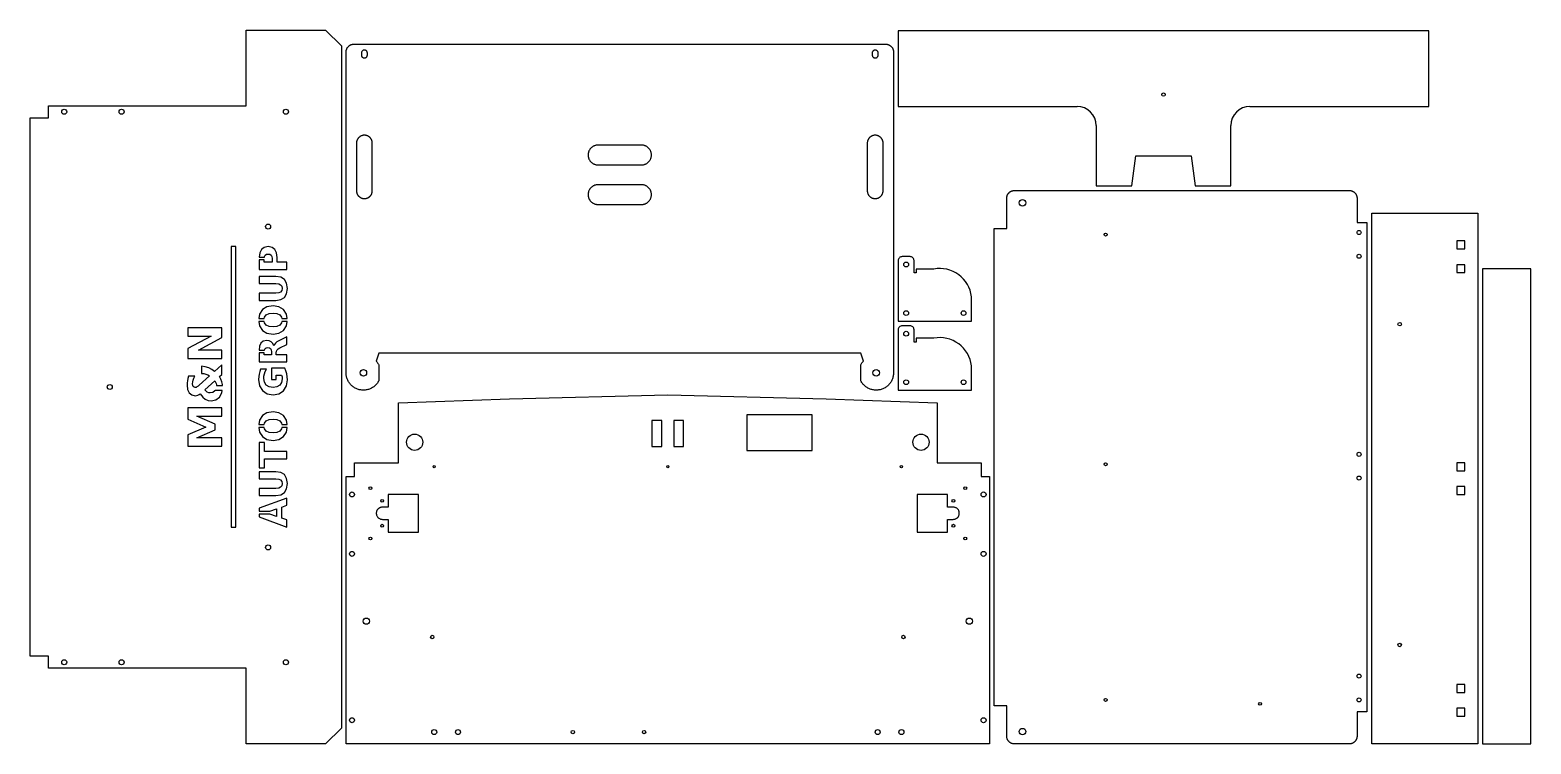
# Model space of a CAD drawing. Header units: inches. Extents: x 0.5 to 95.3, y 0.5 to 45.6.
import ezdxf

# ---------------------------------------------------------------- set-up
doc = ezdxf.new("R2010")
doc.units = ezdxf.units.IN
doc.header["$MEASUREMENT"] = 0
doc.layers.add('CUT', color=7, linetype='Continuous')

msp = doc.modelspace()

# ---------------------------------------------------------------- linework, layer by layer
at = {"layer": 'CUT'}
for p, q in [((88.823, 45.523), (55.323, 45.523)), ((55.323, 45.523), (55.323, 40.74)), ((88.823, 40.74), (88.823, 45.523)), ((55.323, 40.74), (66.616, 40.74)), ((77.53, 40.74), (88.823, 40.74)), ((67.823, 39.533), (67.823, 35.74)), ((76.323, 35.74), (76.323, 39.533)), ((70.073, 35.74), (70.323, 37.615)), ((70.323, 37.615), (73.823, 37.615)), ((73.823, 37.615), (74.073, 35.74)), ((67.823, 35.74), (70.073, 35.74)), ((74.073, 35.74), (76.323, 35.74))]:
    msp.add_line(p, q, dxfattribs=at)
for points in [[(0.5, 6.033), (0.5, 40.033), (1.658, 40.033), (1.658, 40.783), (14.158, 40.783), (14.158, 45.566), (19.158, 45.566), (20.158, 44.566), (20.158, 1.5), (19.158, 0.5), (14.158, 0.5), (14.158, 5.283), (1.658, 5.283), (1.658, 6.033)], [(21.557, 22.833), (21.503, 22.834), (21.449, 22.837), (21.396, 22.844), (21.343, 22.853), (21.29, 22.864), (21.238, 22.878), (21.187, 22.895), (21.137, 22.914), (21.087, 22.936), (21.039, 22.96), (20.992, 22.986), (20.947, 23.015), (20.902, 23.046), (20.86, 23.079), (20.819, 23.114), (20.78, 23.151), (20.743, 23.19), (20.707, 23.231), (20.674, 23.273), (20.643, 23.317), (20.614, 23.363), (20.588, 23.409), (20.563, 23.457), (20.542, 23.507), (20.522, 23.557), (20.505, 23.608), (20.491, 23.66), (20.479, 23.712), (20.47, 23.765), (20.463, 23.819), (20.459, 23.873), (20.458, 23.926), (20.458, 44.176), (20.458, 44.201), (20.46, 44.225), (20.463, 44.25), (20.467, 44.274), (20.473, 44.298), (20.479, 44.322), (20.487, 44.345), (20.496, 44.368), (20.506, 44.39), (20.517, 44.412), (20.529, 44.433), (20.542, 44.454), (20.556, 44.474), (20.571, 44.494), (20.587, 44.512), (20.604, 44.53), (20.622, 44.547), (20.641, 44.563), (20.66, 44.578), (20.68, 44.592), (20.701, 44.605), (20.722, 44.617), (20.744, 44.628), (20.766, 44.638), (20.789, 44.647), (20.813, 44.655), (20.836, 44.661), (20.86, 44.667), (20.884, 44.671), (20.909, 44.674), (20.933, 44.676), (20.958, 44.676), (54.523, 44.676), (54.548, 44.676), (54.572, 44.674), (54.597, 44.671), (54.621, 44.667), (54.645, 44.661), (54.668, 44.655), (54.692, 44.647), (54.715, 44.638), (54.737, 44.628), (54.759, 44.617), (54.78, 44.605), (54.801, 44.592), (54.821, 44.578), (54.84, 44.563), (54.859, 44.547), (54.877, 44.53), (54.894, 44.512), (54.91, 44.494), (54.925, 44.474), (54.939, 44.454), (54.952, 44.433), (54.964, 44.412), (54.975, 44.39), (54.985, 44.368), (54.994, 44.345), (55.002, 44.322), (55.008, 44.298), (55.014, 44.274), (55.018, 44.25), (55.021, 44.225), (55.023, 44.201), (55.023, 44.176), (55.023, 23.926), (55.022, 23.873), (55.018, 23.819), (55.011, 23.765), (55.002, 23.712), (54.99, 23.66), (54.976, 23.608), (54.959, 23.557), (54.939, 23.507), (54.918, 23.457), (54.893, 23.409), (54.867, 23.363), (54.838, 23.317), (54.807, 23.273), (54.774, 23.231), (54.738, 23.19), (54.701, 23.151), (54.662, 23.114), (54.621, 23.079), (54.579, 23.046), (54.534, 23.015), (54.489, 22.986), (54.442, 22.96), (54.394, 22.936), (54.344, 22.914), (54.294, 22.895), (54.243, 22.878), (54.191, 22.864), (54.138, 22.853), (54.085, 22.844), (54.032, 22.837), (53.978, 22.834), (53.924, 22.833), (53.87, 22.834), (53.817, 22.838), (53.763, 22.845), (53.71, 22.855), (53.658, 22.867), (53.606, 22.882), (53.555, 22.899), (53.505, 22.918), (53.456, 22.941), (53.408, 22.965), (53.361, 22.992), (53.316, 23.021), (53.272, 23.052), (53.23, 23.086), (53.189, 23.121), (53.151, 23.159), (53.114, 23.198), (53.079, 23.239), (53.046, 23.282), (53.015, 23.326), (52.987, 23.372), (52.961, 23.419), (52.961, 24.434), (52.984, 24.476), (53.008, 24.516), (53.034, 24.555), (53.062, 24.593), (53.092, 24.63), (53.123, 24.665), (52.961, 25.176), (22.52, 25.176), (22.358, 24.665), (22.389, 24.63), (22.419, 24.593), (22.447, 24.555), (22.473, 24.516), (22.497, 24.476), (22.52, 24.434), (22.52, 23.419), (22.494, 23.372), (22.466, 23.326), (22.435, 23.282), (22.402, 23.239), (22.367, 23.198), (22.33, 23.159), (22.292, 23.121), (22.251, 23.086), (22.209, 23.052), (22.165, 23.021), (22.12, 22.992), (22.073, 22.965), (22.025, 22.941), (21.976, 22.918), (21.926, 22.899), (21.875, 22.882), (21.823, 22.867), (21.771, 22.855), (21.718, 22.845), (21.664, 22.838), (21.611, 22.834)], [(21.708, 43.826), (21.723, 43.837), (21.738, 43.848), (21.751, 43.861), (21.763, 43.876), (21.774, 43.891), (21.783, 43.907), (21.79, 43.925), (21.796, 43.943), (21.799, 43.961), (21.801, 43.98), (21.802, 44.114), (21.801, 44.132), (21.799, 44.141), (21.798, 44.15), (21.793, 44.168), (21.787, 44.186), (21.779, 44.202), (21.77, 44.218), (21.759, 44.233), (21.747, 44.246), (21.733, 44.259), (21.718, 44.27), (21.702, 44.279), (21.686, 44.287), (21.668, 44.293), (21.651, 44.298), (21.632, 44.3), (21.614, 44.301), (21.596, 44.3), (21.577, 44.298), (21.559, 44.293), (21.542, 44.287), (21.526, 44.279), (21.51, 44.27), (21.488, 44.253), (21.475, 44.24), (21.458, 44.218), (21.449, 44.202), (21.437, 44.177), (21.432, 44.159), (21.428, 44.141), (21.427, 44.114), (21.427, 43.98), (21.43, 43.952), (21.435, 43.934), (21.441, 43.916), (21.449, 43.899), (21.459, 43.883), (21.477, 43.861), (21.49, 43.848), (21.512, 43.831), (21.528, 43.822), (21.546, 43.814), (21.563, 43.808), (21.581, 43.804), (21.6, 43.802), (21.628, 43.802), (21.647, 43.804), (21.665, 43.808), (21.691, 43.818)], [(53.728, 44.24), (53.711, 44.218), (53.702, 44.202), (53.694, 44.186), (53.685, 44.159), (53.682, 44.141), (53.68, 44.123), (53.68, 43.989), (53.68, 43.97), (53.683, 43.952), (53.688, 43.934), (53.694, 43.916), (53.702, 43.899), (53.712, 43.883), (53.723, 43.868), (53.736, 43.855), (53.75, 43.842), (53.765, 43.831), (53.781, 43.822), (53.798, 43.814), (53.816, 43.808), (53.834, 43.804), (53.853, 43.802), (53.872, 43.802), (53.89, 43.803), (53.909, 43.806), (53.927, 43.811), (53.944, 43.818), (53.961, 43.826), (53.984, 43.842), (53.998, 43.855), (54.011, 43.868), (54.022, 43.883), (54.032, 43.899), (54.04, 43.916), (54.049, 43.943), (54.052, 43.961), (54.054, 43.989), (54.054, 44.114), (54.054, 44.132), (54.051, 44.15), (54.046, 44.168), (54.04, 44.186), (54.028, 44.21), (54.018, 44.226), (54.006, 44.24), (53.993, 44.253), (53.971, 44.27), (53.955, 44.279), (53.93, 44.29), (53.913, 44.296), (53.885, 44.3), (53.858, 44.301), (53.839, 44.299), (53.821, 44.296), (53.795, 44.287), (53.779, 44.279), (53.763, 44.27), (53.741, 44.253)], [(21.115, 35.401), (21.116, 35.377), (21.12, 35.352), (21.124, 35.327), (21.129, 35.303), (21.136, 35.279), (21.144, 35.255), (21.153, 35.232), (21.164, 35.209), (21.175, 35.187), (21.187, 35.166), (21.201, 35.145), (21.215, 35.124), (21.231, 35.105), (21.247, 35.086), (21.265, 35.069), (21.283, 35.051), (21.302, 35.035), (21.322, 35.02), (21.343, 35.006), (21.364, 34.993), (21.386, 34.981), (21.408, 34.971), (21.431, 34.961), (21.455, 34.952), (21.479, 34.945), (21.503, 34.939), (21.527, 34.934), (21.552, 34.93), (21.577, 34.928), (21.602, 34.927), (21.626, 34.927), (21.651, 34.928), (21.676, 34.93), (21.701, 34.934), (21.725, 34.939), (21.749, 34.945), (21.773, 34.952), (21.797, 34.961), (21.82, 34.971), (21.842, 34.981), (21.864, 34.993), (21.885, 35.006), (21.906, 35.02), (21.926, 35.035), (21.945, 35.051), (21.963, 35.069), (21.98, 35.086), (21.997, 35.105), (22.013, 35.124), (22.027, 35.145), (22.041, 35.166), (22.053, 35.187), (22.064, 35.209), (22.075, 35.232), (22.084, 35.255), (22.092, 35.279), (22.099, 35.303), (22.104, 35.327), (22.108, 35.352), (22.111, 35.377), (22.113, 35.401), (22.114, 35.426), (22.114, 38.426), (22.113, 38.451), (22.112, 38.475), (22.109, 38.5), (22.104, 38.524), (22.099, 38.548), (22.092, 38.572), (22.085, 38.595), (22.076, 38.618), (22.066, 38.64), (22.055, 38.662), (22.043, 38.683), (22.03, 38.704), (22.016, 38.724), (22.001, 38.744), (21.984, 38.762), (21.968, 38.78), (21.95, 38.797), (21.931, 38.813), (21.912, 38.828), (21.892, 38.842), (21.871, 38.855), (21.85, 38.867), (21.828, 38.878), (21.805, 38.888), (21.782, 38.897), (21.759, 38.905), (21.736, 38.911), (21.712, 38.917), (21.687, 38.921), (21.663, 38.924), (21.639, 38.926), (21.614, 38.926), (21.589, 38.926), (21.565, 38.924), (21.541, 38.921), (21.516, 38.917), (21.492, 38.911), (21.469, 38.905), (21.446, 38.897), (21.423, 38.888), (21.4, 38.878), (21.378, 38.867), (21.357, 38.855), (21.336, 38.842), (21.316, 38.828), (21.297, 38.813), (21.278, 38.797), (21.26, 38.78), (21.244, 38.762), (21.228, 38.744), (21.212, 38.724), (21.198, 38.704), (21.185, 38.683), (21.173, 38.662), (21.162, 38.64), (21.152, 38.618), (21.143, 38.595), (21.136, 38.572), (21.129, 38.548), (21.124, 38.524), (21.119, 38.5), (21.116, 38.475), (21.115, 38.451), (21.114, 38.426), (21.114, 35.426)], [(53.368, 35.401), (53.369, 35.377), (53.373, 35.352), (53.377, 35.327), (53.382, 35.303), (53.389, 35.279), (53.397, 35.255), (53.406, 35.232), (53.417, 35.209), (53.428, 35.187), (53.44, 35.166), (53.454, 35.145), (53.468, 35.124), (53.484, 35.105), (53.5, 35.086), (53.518, 35.069), (53.536, 35.051), (53.555, 35.035), (53.575, 35.02), (53.596, 35.006), (53.617, 34.993), (53.639, 34.981), (53.661, 34.971), (53.684, 34.961), (53.708, 34.952), (53.732, 34.945), (53.756, 34.939), (53.78, 34.934), (53.805, 34.93), (53.83, 34.928), (53.855, 34.927), (53.879, 34.927), (53.904, 34.928), (53.929, 34.93), (53.954, 34.934), (53.978, 34.939), (54.002, 34.945), (54.026, 34.952), (54.05, 34.961), (54.073, 34.971), (54.095, 34.981), (54.117, 34.993), (54.138, 35.006), (54.159, 35.02), (54.179, 35.035), (54.198, 35.051), (54.216, 35.069), (54.234, 35.086), (54.25, 35.105), (54.266, 35.124), (54.28, 35.145), (54.294, 35.166), (54.306, 35.187), (54.317, 35.209), (54.328, 35.232), (54.337, 35.255), (54.345, 35.279), (54.352, 35.303), (54.357, 35.327), (54.361, 35.352), (54.365, 35.377), (54.366, 35.401), (54.367, 35.426), (54.367, 38.426), (54.366, 38.451), (54.365, 38.475), (54.362, 38.5), (54.357, 38.524), (54.352, 38.548), (54.345, 38.572), (54.338, 38.595), (54.329, 38.618), (54.319, 38.64), (54.308, 38.662), (54.296, 38.683), (54.283, 38.704), (54.269, 38.724), (54.254, 38.744), (54.237, 38.762), (54.221, 38.78), (54.203, 38.797), (54.184, 38.813), (54.165, 38.828), (54.145, 38.842), (54.124, 38.855), (54.103, 38.867), (54.081, 38.878), (54.058, 38.888), (54.035, 38.897), (54.012, 38.905), (53.988, 38.911), (53.965, 38.917), (53.94, 38.921), (53.916, 38.924), (53.892, 38.926), (53.867, 38.926), (53.842, 38.926), (53.818, 38.924), (53.794, 38.921), (53.769, 38.917), (53.746, 38.911), (53.722, 38.905), (53.699, 38.897), (53.676, 38.888), (53.653, 38.878), (53.631, 38.867), (53.61, 38.855), (53.589, 38.842), (53.569, 38.828), (53.55, 38.813), (53.531, 38.797), (53.513, 38.78), (53.497, 38.762), (53.48, 38.744), (53.465, 38.724), (53.451, 38.704), (53.438, 38.683), (53.426, 38.662), (53.415, 38.64), (53.405, 38.618), (53.396, 38.595), (53.389, 38.572), (53.382, 38.548), (53.377, 38.524), (53.372, 38.5), (53.369, 38.475), (53.368, 38.451), (53.367, 38.426), (53.367, 35.426)], [(39.725, 37.537), (39.731, 37.568), (39.736, 37.599), (39.739, 37.63), (39.74, 37.661), (39.74, 37.692), (39.739, 37.723), (39.736, 37.754), (39.731, 37.785), (39.725, 37.816), (39.717, 37.846), (39.708, 37.876), (39.697, 37.905), (39.685, 37.934), (39.672, 37.962), (39.657, 37.989), (39.641, 38.016), (39.623, 38.041), (39.604, 38.066), (39.584, 38.09), (39.563, 38.113), (39.541, 38.135), (39.517, 38.155), (39.493, 38.175), (39.468, 38.193), (39.441, 38.21), (39.414, 38.225), (39.387, 38.239), (39.358, 38.252), (39.329, 38.264), (39.3, 38.274), (39.27, 38.282), (39.239, 38.289), (39.209, 38.294), (39.178, 38.298), (39.147, 38.301), (39.116, 38.301), (36.366, 38.301), (36.334, 38.301), (36.303, 38.298), (36.272, 38.294), (36.242, 38.289), (36.211, 38.282), (36.181, 38.274), (36.152, 38.264), (36.123, 38.252), (36.094, 38.239), (36.067, 38.225), (36.04, 38.21), (36.013, 38.193), (35.988, 38.175), (35.964, 38.155), (35.94, 38.135), (35.918, 38.113), (35.897, 38.09), (35.877, 38.066), (35.858, 38.041), (35.84, 38.016), (35.824, 37.989), (35.809, 37.962), (35.796, 37.934), (35.784, 37.905), (35.773, 37.876), (35.764, 37.846), (35.756, 37.816), (35.75, 37.785), (35.745, 37.754), (35.742, 37.723), (35.741, 37.692), (35.741, 37.661), (35.742, 37.63), (35.745, 37.599), (35.75, 37.568), (35.756, 37.537), (35.764, 37.507), (35.773, 37.477), (35.784, 37.448), (35.796, 37.419), (35.809, 37.391), (35.824, 37.364), (35.84, 37.337), (35.858, 37.312), (35.877, 37.287), (35.897, 37.263), (35.918, 37.24), (35.94, 37.218), (35.964, 37.198), (35.988, 37.178), (36.013, 37.16), (36.04, 37.143), (36.067, 37.127), (36.094, 37.113), (36.123, 37.1), (36.152, 37.089), (36.181, 37.079), (36.211, 37.071), (36.242, 37.064), (36.272, 37.058), (36.303, 37.055), (36.334, 37.052), (36.366, 37.051), (39.116, 37.051), (39.147, 37.052), (39.178, 37.055), (39.209, 37.058), (39.239, 37.064), (39.27, 37.071), (39.3, 37.079), (39.329, 37.089), (39.358, 37.1), (39.387, 37.113), (39.414, 37.127), (39.441, 37.143), (39.468, 37.16), (39.493, 37.178), (39.517, 37.198), (39.541, 37.218), (39.563, 37.24), (39.584, 37.263), (39.604, 37.287), (39.623, 37.312), (39.641, 37.337), (39.657, 37.364), (39.672, 37.391), (39.685, 37.419), (39.697, 37.448), (39.708, 37.477), (39.717, 37.507)], [(35.75, 35.285), (35.745, 35.254), (35.742, 35.223), (35.741, 35.192), (35.741, 35.161), (35.742, 35.13), (35.745, 35.099), (35.75, 35.068), (35.756, 35.037), (35.764, 35.007), (35.773, 34.977), (35.784, 34.948), (35.796, 34.919), (35.809, 34.891), (35.824, 34.864), (35.84, 34.837), (35.858, 34.812), (35.877, 34.787), (35.897, 34.763), (35.918, 34.74), (35.94, 34.718), (35.964, 34.698), (35.988, 34.678), (36.013, 34.66), (36.04, 34.643), (36.067, 34.627), (36.094, 34.613), (36.123, 34.6), (36.152, 34.589), (36.181, 34.579), (36.211, 34.571), (36.242, 34.564), (36.272, 34.558), (36.303, 34.555), (36.334, 34.552), (36.366, 34.551), (39.116, 34.551), (39.147, 34.552), (39.178, 34.555), (39.209, 34.558), (39.239, 34.564), (39.27, 34.571), (39.3, 34.579), (39.329, 34.589), (39.358, 34.6), (39.387, 34.613), (39.414, 34.627), (39.441, 34.643), (39.468, 34.66), (39.493, 34.678), (39.517, 34.698), (39.541, 34.718), (39.563, 34.74), (39.584, 34.763), (39.604, 34.787), (39.623, 34.812), (39.641, 34.837), (39.657, 34.864), (39.672, 34.891), (39.685, 34.919), (39.697, 34.948), (39.708, 34.977), (39.717, 35.007), (39.725, 35.037), (39.731, 35.068), (39.736, 35.099), (39.739, 35.13), (39.74, 35.161), (39.74, 35.192), (39.739, 35.223), (39.736, 35.254), (39.731, 35.285), (39.725, 35.316), (39.717, 35.346), (39.708, 35.376), (39.697, 35.405), (39.685, 35.434), (39.672, 35.462), (39.657, 35.489), (39.641, 35.516), (39.623, 35.541), (39.604, 35.566), (39.584, 35.59), (39.563, 35.613), (39.541, 35.635), (39.517, 35.655), (39.493, 35.675), (39.468, 35.693), (39.441, 35.71), (39.414, 35.725), (39.387, 35.739), (39.358, 35.752), (39.329, 35.764), (39.3, 35.774), (39.27, 35.782), (39.239, 35.789), (39.209, 35.794), (39.178, 35.798), (39.147, 35.801), (39.116, 35.801), (36.366, 35.801), (36.334, 35.801), (36.303, 35.798), (36.272, 35.794), (36.242, 35.789), (36.211, 35.782), (36.181, 35.774), (36.152, 35.764), (36.123, 35.752), (36.094, 35.739), (36.067, 35.725), (36.04, 35.71), (36.013, 35.693), (35.988, 35.675), (35.964, 35.655), (35.94, 35.635), (35.918, 35.613), (35.897, 35.59), (35.877, 35.566), (35.858, 35.541), (35.84, 35.516), (35.824, 35.489), (35.809, 35.462), (35.796, 35.434), (35.784, 35.405), (35.773, 35.376), (35.764, 35.346), (35.756, 35.316)], [(61.389, 2.908), (61.389, 33.033), (62.171, 33.033), (62.171, 34.941), (62.172, 34.965), (62.174, 34.989), (62.177, 35.014), (62.181, 35.038), (62.186, 35.062), (62.193, 35.086), (62.201, 35.109), (62.209, 35.132), (62.219, 35.154), (62.23, 35.176), (62.243, 35.197), (62.256, 35.218), (62.27, 35.238), (62.285, 35.258), (62.301, 35.276), (62.318, 35.294), (62.336, 35.311), (62.354, 35.327), (62.374, 35.342), (62.394, 35.356), (62.414, 35.369), (62.436, 35.381), (62.458, 35.392), (62.48, 35.402), (62.503, 35.411), (62.526, 35.419), (62.55, 35.425), (62.574, 35.431), (62.598, 35.435), (62.622, 35.438), (62.647, 35.44), (62.671, 35.441), (83.796, 35.441), (83.821, 35.44), (83.846, 35.438), (83.87, 35.435), (83.894, 35.431), (83.918, 35.425), (83.942, 35.419), (83.965, 35.411), (83.988, 35.402), (84.01, 35.392), (84.032, 35.381), (84.053, 35.369), (84.074, 35.356), (84.094, 35.342), (84.114, 35.327), (84.132, 35.311), (84.15, 35.294), (84.167, 35.276), (84.183, 35.258), (84.198, 35.238), (84.212, 35.218), (84.225, 35.197), (84.237, 35.176), (84.248, 35.154), (84.258, 35.132), (84.267, 35.109), (84.275, 35.086), (84.281, 35.062), (84.287, 35.038), (84.291, 35.014), (84.294, 34.989), (84.296, 34.965), (84.296, 34.941), (84.296, 33.408), (84.921, 33.408), (84.921, 2.533), (84.296, 2.533), (84.296, 1), (84.296, 0.976), (84.294, 0.951), (84.291, 0.927), (84.287, 0.903), (84.281, 0.879), (84.275, 0.855), (84.267, 0.832), (84.258, 0.809), (84.248, 0.786), (84.237, 0.764), (84.225, 0.743), (84.212, 0.722), (84.198, 0.702), (84.183, 0.683), (84.167, 0.664), (84.15, 0.646), (84.132, 0.629), (84.114, 0.614), (84.094, 0.598), (84.074, 0.584), (84.053, 0.571), (84.032, 0.559), (84.01, 0.548), (83.988, 0.538), (83.965, 0.529), (83.942, 0.521), (83.918, 0.515), (83.894, 0.51), (83.87, 0.505), (83.846, 0.502), (83.821, 0.501), (83.796, 0.5), (62.671, 0.5), (62.647, 0.501), (62.622, 0.502), (62.598, 0.505), (62.574, 0.51), (62.55, 0.515), (62.526, 0.521), (62.503, 0.529), (62.48, 0.538), (62.458, 0.548), (62.436, 0.559), (62.414, 0.571), (62.394, 0.584), (62.374, 0.598), (62.354, 0.614), (62.336, 0.629), (62.318, 0.646), (62.301, 0.664), (62.285, 0.683), (62.27, 0.702), (62.256, 0.722), (62.243, 0.743), (62.23, 0.764), (62.219, 0.786), (62.209, 0.809), (62.201, 0.832), (62.193, 0.855), (62.186, 0.879), (62.181, 0.903), (62.177, 0.927), (62.174, 0.951), (62.172, 0.976), (62.171, 1), (62.171, 2.908)], [(85.221, 34), (91.912, 34), (91.912, 0.5), (85.221, 0.5)], [(90.599, 31.75), (91.099, 31.75), (91.099, 32.25), (90.599, 32.25)], [(13.5, 14.187), (13.5, 31.893), (13.2, 31.893), (13.2, 14.187)], [(15.114, 31.714), (15.003, 31.496), (14.97, 31.232), (15.304, 31.232), (15.309, 31.27), (15.356, 31.356), (15.433, 31.41), (15.537, 31.428), (15.641, 31.41), (15.718, 31.356), (15.766, 31.27), (15.781, 31.153), (15.781, 30.904), (15.293, 30.904), (15.293, 31.052), (14.966, 31.052), (14.966, 30.452), (16.716, 30.452), (16.716, 30.904), (16.109, 30.904), (16.109, 31.201), (16.072, 31.496), (15.96, 31.714), (15.78, 31.848), (15.537, 31.893), (15.294, 31.848)], [(91.099, 30.25), (91.099, 30.75), (90.599, 30.75), (90.599, 30.25)], [(92.212, 0.5), (95.277, 0.5), (95.277, 30.5), (92.212, 30.5)], [(14.966, 29.56), (16.015, 29.56), (16.201, 29.542), (16.325, 29.489), (16.395, 29.396), (16.418, 29.257), (16.395, 29.119), (16.325, 29.025), (16.201, 28.972), (16.015, 28.954), (14.966, 28.954), (14.966, 28.503), (16.015, 28.503), (16.339, 28.55), (16.569, 28.689), (16.705, 28.924), (16.75, 29.257), (16.705, 29.59), (16.569, 29.825), (16.339, 29.965), (16.015, 30.011), (14.966, 30.011)], [(15.299, 27.446), (15.414, 27.583), (15.597, 27.668), (15.843, 27.696), (16.087, 27.668), (16.271, 27.583), (16.385, 27.446), (16.404, 27.352), (16.735, 27.352), (16.69, 27.638), (16.508, 27.922), (16.221, 28.102), (15.843, 28.162), (15.463, 28.102), (15.176, 27.922), (14.995, 27.638), (14.949, 27.352), (15.28, 27.352)], [(10.456, 26.774), (10.456, 26.246), (11.938, 26.246), (10.456, 25.46), (10.456, 24.838), (12.616, 24.838), (12.616, 25.366), (11.135, 25.366), (12.616, 26.152), (12.616, 26.774)], [(15.299, 27.078), (15.28, 27.172), (14.949, 27.172), (14.995, 26.886), (15.176, 26.601), (15.463, 26.421), (15.843, 26.361), (16.221, 26.421), (16.508, 26.601), (16.69, 26.886), (16.736, 27.172), (16.404, 27.172), (16.385, 27.078), (16.271, 26.942), (16.087, 26.856), (15.843, 26.828), (15.597, 26.856), (15.414, 26.942)], [(15.293, 25.065), (15.293, 25.183), (14.966, 25.183), (14.966, 24.614), (16.716, 24.614), (16.716, 25.065), (16.053, 25.065), (16.053, 25.193), (16.066, 25.292), (16.102, 25.369), (16.171, 25.435), (16.281, 25.5), (16.716, 25.713), (16.716, 26.194), (16.219, 25.949), (16.087, 25.874), (15.993, 25.8), (15.932, 25.722), (15.898, 25.634), (15.83, 25.782), (15.733, 25.887), (15.607, 25.95), (15.449, 25.971), (15.232, 25.931), (15.082, 25.81), (14.995, 25.602), (14.972, 25.363), (15.304, 25.363), (15.306, 25.377), (15.345, 25.458), (15.413, 25.504), (15.516, 25.52), (15.619, 25.504), (15.689, 25.458), (15.729, 25.377), (15.742, 25.255), (15.742, 25.065)], [(10.767, 23.232), (10.775, 23.349), (10.8, 23.469), (10.843, 23.595), (10.903, 23.727), (10.501, 23.727), (10.464, 23.575), (10.438, 23.43), (10.422, 23.29), (10.417, 23.155), (10.453, 22.881), (10.559, 22.667), (10.724, 22.529), (10.937, 22.483), (11.019, 22.49), (11.097, 22.512), (11.174, 22.549), (11.251, 22.602), (11.406, 22.4), (11.567, 22.263), (11.741, 22.186), (11.941, 22.16), (12.228, 22.219), (12.458, 22.395), (12.608, 22.667), (12.63, 22.815), (12.188, 22.815), (12.168, 22.784), (12.038, 22.692), (11.884, 22.661), (11.786, 22.673), (11.695, 22.709), (11.614, 22.768), (11.541, 22.85), (12.166, 23.416), (12.218, 23.341), (12.255, 23.26), (12.277, 23.173), (12.28, 23.135), (12.65, 23.135), (12.646, 23.194), (12.609, 23.367), (12.547, 23.531), (12.458, 23.686), (12.616, 23.829), (12.616, 24.442), (12.15, 24.018), (11.983, 24.145), (11.79, 24.241), (11.57, 24.307), (11.321, 24.343), (11.321, 23.893), (11.472, 23.878), (11.607, 23.847), (11.726, 23.798), (11.833, 23.73), (11.182, 23.138), (11.109, 23.077), (11.043, 23.033), (10.983, 23.007), (10.931, 22.998), (10.862, 23.013), (10.81, 23.059), (10.778, 23.133)], [(14.995, 23.111), (15.177, 22.803), (15.465, 22.608), (15.843, 22.543), (16.218, 22.607), (16.505, 22.798), (16.689, 23.099), (16.75, 23.491), (16.74, 23.681), (16.709, 23.866), (16.658, 24.044), (16.586, 24.216), (15.744, 24.216), (15.744, 23.513), (16.047, 23.513), (16.047, 23.789), (16.386, 23.789), (16.403, 23.738), (16.414, 23.68), (16.421, 23.617), (16.423, 23.549), (16.385, 23.32), (16.272, 23.15), (16.089, 23.044), (15.843, 23.009), (15.595, 23.046), (15.412, 23.155), (15.299, 23.332), (15.261, 23.57), (15.272, 23.716), (15.303, 23.861), (15.354, 24.006), (15.426, 24.152), (15.064, 24.152), (15.008, 24.005), (14.967, 23.85), (14.943, 23.686), (14.934, 23.516)], [(20.458, 0.5), (20.458, 17.375), (20.99, 17.375), (20.99, 18.25), (23.773, 18.25), (23.773, 22.033), (30.773, 22.283), (40.773, 22.533), (50.773, 22.283), (57.773, 22.033), (57.773, 18.25), (60.556, 18.25), (60.556, 17.375), (61.089, 17.375), (61.089, 0.5)], [(11.036, 19.834), (12.201, 20.331), (12.201, 20.685), (11.036, 21.182), (12.616, 21.182), (12.616, 21.709), (10.456, 21.709), (10.456, 21.001), (11.612, 20.506), (10.456, 20.015), (10.456, 19.306), (12.616, 19.306), (12.616, 19.834)], [(14.949, 20.657), (15.28, 20.657), (15.299, 20.75), (15.414, 20.887), (15.597, 20.973), (15.843, 21.001), (16.087, 20.973), (16.271, 20.887), (16.385, 20.75), (16.404, 20.657), (16.735, 20.657), (16.69, 20.942), (16.508, 21.227), (16.221, 21.407), (15.843, 21.466), (15.463, 21.407), (15.176, 21.227), (14.995, 20.942)], [(39.773, 19.283), (40.398, 19.283), (40.398, 20.908), (39.773, 20.908)], [(41.773, 20.908), (41.148, 20.908), (41.148, 19.283), (41.773, 19.283)], [(45.773, 21.283), (45.773, 19.033), (49.898, 19.033), (49.898, 21.283)], [(14.995, 20.191), (15.176, 19.906), (15.463, 19.726), (15.843, 19.666), (16.221, 19.726), (16.508, 19.906), (16.69, 20.191), (16.736, 20.477), (16.404, 20.477), (16.385, 20.383), (16.271, 20.246), (16.087, 20.161), (15.843, 20.133), (15.597, 20.161), (15.414, 20.246), (15.299, 20.383), (15.28, 20.477), (14.949, 20.477)], [(14.966, 17.921), (15.307, 17.921), (15.307, 18.502), (16.716, 18.502), (16.716, 18.953), (15.307, 18.953), (15.307, 19.533), (14.966, 19.533)], [(90.599, 17.75), (91.099, 17.75), (91.099, 18.25), (90.599, 18.25)], [(14.966, 17.237), (16.015, 17.237), (16.201, 17.219), (16.325, 17.166), (16.395, 17.073), (16.418, 16.934), (16.395, 16.796), (16.325, 16.702), (16.201, 16.649), (16.015, 16.631), (14.966, 16.631), (14.966, 16.18), (16.015, 16.18), (16.339, 16.227), (16.569, 16.366), (16.705, 16.601), (16.75, 16.934), (16.705, 17.267), (16.569, 17.502), (16.339, 17.642), (16.015, 17.688), (14.966, 17.688)], [(23.115, 14.679), (23.115, 13.875), (25.023, 13.875), (25.023, 16.25), (23.115, 16.25), (23.115, 15.446), (22.73, 15.446), (22.711, 15.444), (22.692, 15.442), (22.655, 15.434), (22.618, 15.423), (22.583, 15.408), (22.566, 15.4), (22.533, 15.38), (22.517, 15.368), (22.488, 15.344), (22.462, 15.316), (22.438, 15.287), (22.427, 15.271), (22.408, 15.238), (22.399, 15.22), (22.385, 15.185), (22.38, 15.166), (22.371, 15.129), (22.366, 15.091), (22.366, 15.072), (22.366, 15.034), (22.368, 15.015), (22.371, 14.996), (22.38, 14.959), (22.385, 14.94), (22.399, 14.905), (22.417, 14.871), (22.438, 14.838), (22.449, 14.823), (22.462, 14.809), (22.488, 14.781), (22.517, 14.757), (22.533, 14.745), (22.566, 14.725), (22.6, 14.709), (22.636, 14.696), (22.655, 14.691), (22.673, 14.686), (22.692, 14.683), (22.711, 14.681), (22.749, 14.679)], [(58.431, 14.679), (58.797, 14.679), (58.835, 14.681), (58.854, 14.683), (58.873, 14.686), (58.892, 14.691), (58.91, 14.696), (58.946, 14.709), (58.981, 14.725), (59.013, 14.745), (59.044, 14.768), (59.058, 14.781), (59.085, 14.809), (59.097, 14.823), (59.12, 14.854), (59.129, 14.871), (59.147, 14.905), (59.154, 14.922), (59.167, 14.959), (59.175, 14.996), (59.178, 15.015), (59.18, 15.034), (59.181, 15.072), (59.18, 15.091), (59.178, 15.11), (59.175, 15.129), (59.167, 15.166), (59.154, 15.203), (59.147, 15.22), (59.139, 15.238), (59.12, 15.271), (59.097, 15.302), (59.085, 15.316), (59.058, 15.344), (59.044, 15.357), (59.013, 15.38), (58.981, 15.4), (58.964, 15.408), (58.928, 15.423), (58.892, 15.434), (58.854, 15.442), (58.835, 15.444), (58.816, 15.446), (58.431, 15.446), (58.431, 16.25), (56.523, 16.25), (56.523, 13.875), (58.431, 13.875)], [(90.599, 16.25), (91.099, 16.25), (91.099, 16.75), (90.599, 16.75)], [(14.966, 15.195), (15.637, 15.195), (16.072, 15.344), (16.072, 14.865), (15.638, 15.015), (14.966, 15.015), (14.966, 14.835), (16.716, 14.187), (16.716, 14.641), (16.397, 14.752), (16.397, 15.458), (16.716, 15.568), (16.716, 16.022), (14.966, 15.374)], [(91.099, 3.75), (91.099, 4.25), (90.599, 4.25), (90.599, 3.75)], [(90.599, 2.25), (91.099, 2.25), (91.099, 2.75), (90.599, 2.75)]]:
    msp.add_lwpolyline(points, close=True, dxfattribs=at)
for points in [[(55.323, 27.198), (59.948, 27.198), (59.948, 28.731, 0.43387), (57.573, 30.481), (56.448, 30.481), (56.448, 30.231), (56.323, 30.231), (56.323, 31.014, 0.414214), (56.073, 31.264), (55.573, 31.264, 0.414214), (55.323, 31.014)], [(55.323, 22.833), (59.948, 22.833), (59.948, 24.365, 0.43387), (57.573, 26.115), (56.448, 26.115), (56.448, 25.865), (56.323, 25.865), (56.323, 26.648, 0.414214), (56.073, 26.898), (55.573, 26.898, 0.414214), (55.323, 26.648)]]:
    msp.add_lwpolyline(points, format="xyb", close=True, dxfattribs=at)
for centre, radius in [((72.073, 41.49), 0.108), ((2.658, 40.408), 0.157), ((6.283, 40.408), 0.157), ((16.658, 40.408), 0.157), ((63.171, 34.659), 0.203), ((15.533, 33.158), 0.157), ((68.421, 32.658), 0.0938), ((84.421, 32.783), 0.128), ((84.421, 31.283), 0.128), ((55.823, 30.764), 0.15), ((55.823, 27.698), 0.15), ((59.448, 27.698), 0.15), ((55.823, 26.398), 0.15), ((86.988, 27), 0.108), ((21.551, 23.926), 0.203), ((53.929, 23.926), 0.203), ((5.533, 23.033), 0.157), ((55.823, 23.333), 0.15), ((59.448, 23.333), 0.15), ((24.785, 19.545), 0.512), ((56.761, 19.545), 0.512), ((26.023, 18), 0.0689), ((40.773, 18), 0.0689), ((55.523, 18), 0.0689), ((68.421, 18.158), 0.0937), ((84.421, 18.783), 0.128), ((84.421, 17.283), 0.128), ((20.833, 16.25), 0.157), ((21.99, 16.652), 0.0886), ((59.556, 16.652), 0.0886), ((60.714, 16.25), 0.157), ((22.74, 15.848), 0.0886), ((58.806, 15.848), 0.0886), ((22.74, 14.277), 0.0886), ((58.806, 14.277), 0.0886), ((21.99, 13.473), 0.0886), ((59.556, 13.473), 0.0886), ((15.533, 12.908), 0.157), ((20.833, 12.5), 0.157), ((60.714, 12.5), 0.157), ((21.74, 8.25), 0.197), ((59.806, 8.25), 0.197), ((25.898, 7.25), 0.108), ((55.648, 7.25), 0.108), ((86.988, 6.75), 0.108), ((2.658, 5.658), 0.157), ((6.283, 5.658), 0.157), ((16.658, 5.658), 0.157), ((84.421, 4.783), 0.128), ((68.421, 3.283), 0.0938), ((78.171, 3.033), 0.0938), ((84.421, 3.283), 0.128), ((20.833, 2), 0.157), ((60.714, 2), 0.157), ((26.023, 1.25), 0.157), ((27.523, 1.25), 0.157), ((34.773, 1.25), 0.108), ((39.273, 1.25), 0.108), ((54.023, 1.25), 0.157), ((55.523, 1.25), 0.157), ((63.171, 1.281), 0.203)]:
    msp.add_circle(centre, radius, dxfattribs=at)
for centre, start, end in [((66.616, 39.533), 0, 90), ((77.53, 39.533), 90, 180)]:
    msp.add_arc(centre, 1.207, start, end, dxfattribs=at)

doc.saveas('drawing.dxf')
